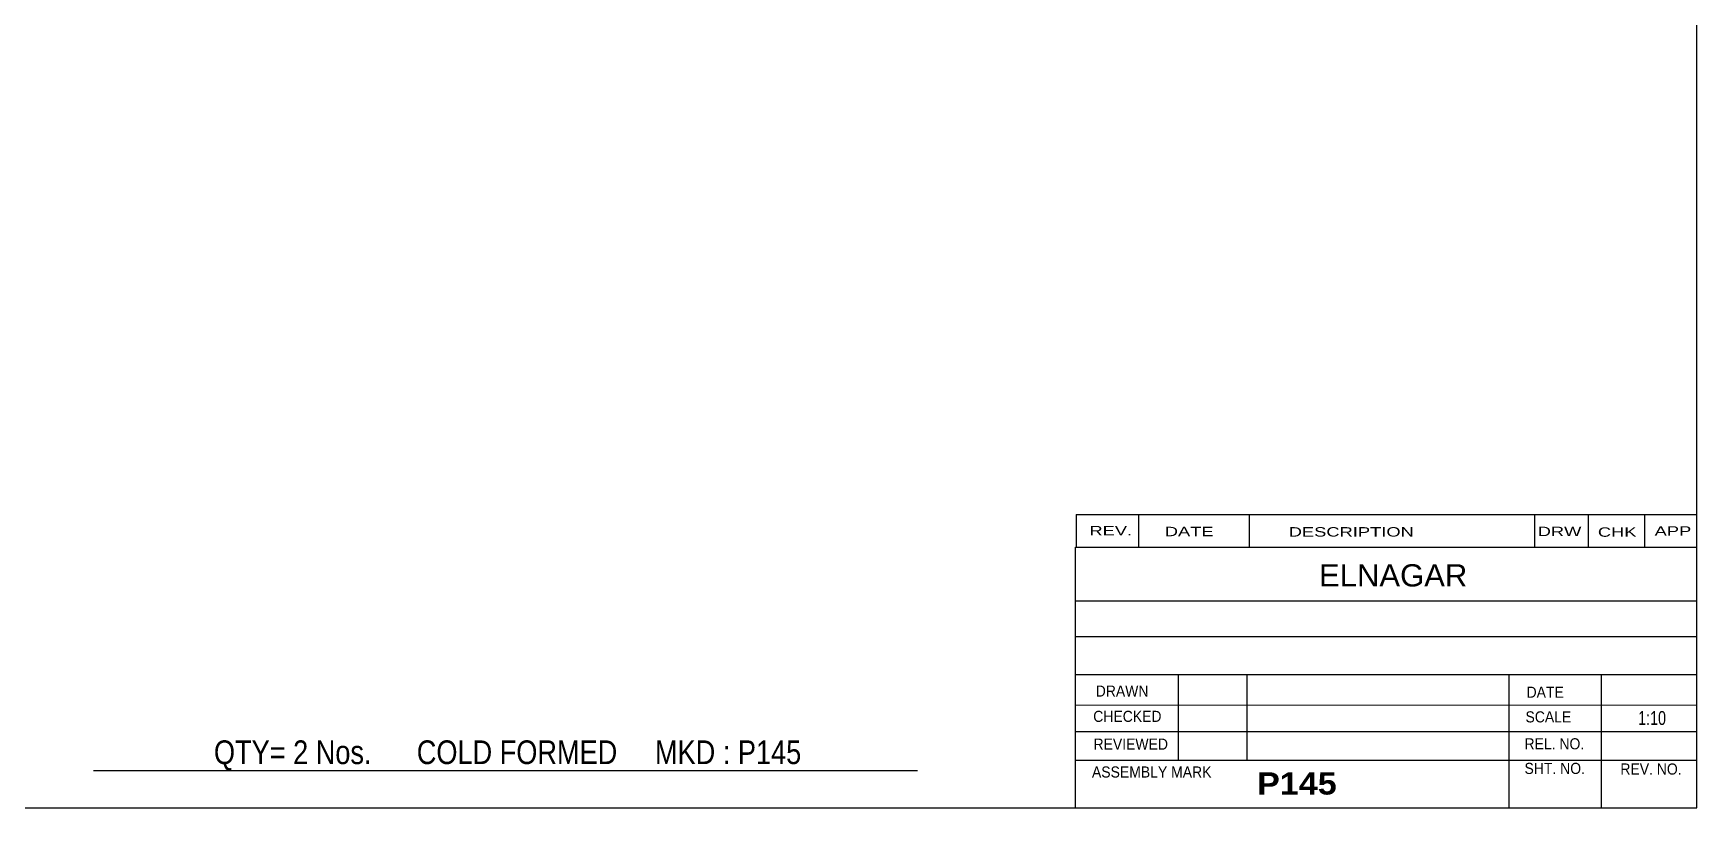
# Model space of a CAD drawing. Header units: millimetres. Extents: x -65 to 337, y -160 to 117.
# Drawn here: x 102.6 to 337.2, y -160.2 to -51 of the extents above; entities that cross this region are included whole.
import ezdxf

# ---------------------------------------------------------------- set-up
doc = ezdxf.new("R2010")
doc.units = ezdxf.units.MM
doc.styles.add('Arial', font='ARIAL.TTF', dxfattribs={"height": 0.2})
doc.styles.add('Arial Bold', font='ARIALBD.TTF', dxfattribs={"height": 0.2})
doc.styles.add('Arial Narrow', font='ARIALN.TTF', dxfattribs={"height": 0.2})

# ---------------------------------------------------------------- blocks, each defined once
blk = doc.blocks.new('Unknown-629086341-1765')
at = {"color": 5, "linetype": 'Continuous'}
for p, q in [((337.25, -160.25), (337.25, 116.75)), ((-62.75, -160.25), (337.25, -160.25))]:
    blk.add_line(p, q, dxfattribs=at)
blk = doc.blocks.new('CBS_NAME_BLOG-629086341-1822')
at = {"color": 7, "linetype": 'Continuous'}
for p, q in [((249.66, -123.5), (337.18, -123.5)), ((249.66, -160.21), (249.66, -123.5)), ((249.66, -131.04), (337.18, -131.04)), ((249.73, -136.09), (337.25, -136.09)), ((249.66, -141.46), (337.18, -141.46)), ((264.18, -153.57), (264.18, -141.47)), ((273.87, -153.54), (273.87, -141.47)), ((310.78, -160.21), (310.78, -141.48)), ((323.83, -160.21), (323.83, -141.47)), ((249.67, -145.76), (337.25, -145.74)), ((249.66, -149.51), (337.18, -149.51)), ((249.66, -153.55), (337.18, -153.55)), ((249.66, -160.25), (337.25, -160.25))]:
    blk.add_line(p, q, dxfattribs=at)
at = {"color": 3, "linetype": 'Continuous', "style": 'Arial'}
blk.add_text('ELNAGAR', height=3.133, dxfattribs=at).set_placement((283.98, -129.03))
at = {"color": 3, "linetype": 'Continuous'}
for s, height, style, width, p in [('DRAWN', 1.566, 'Arial', 0.9, (252.49, -144.57)), ('DATE', 1.566, 'Arial', 0.9, (313.25, -144.73)), ('CHECKED', 1.566, 'Arial', 0.9, (252.14, -148.14)), ('SCALE', 1.566, 'Arial', 0.9, (313.1, -148.21)), ('1:10', 1.957, 'Arial Narrow', 0.9, (328.99, -148.57)), ('REVIEWED', 1.566, 'Arial', 0.9, (252.18, -152.06)), ('REL. NO.', 1.566, 'Arial', 0.9, (312.96, -152.01)), ('ASSEMBLY MARK', 1.5663, 'Arial', 0.9, (251.96, -155.99)), ('SHT. NO.', 1.566, 'Arial', 0.9, (312.96, -155.48)), ('REV. NO.', 1.566, 'Arial', 0.9, (326.48, -155.57)), ('P145', 3.131, 'Arial Bold', 1.1, (275.24, -158.39))]:
    blk.add_text(s, height=height, dxfattribs=dict(at, style=style, width=width)).set_placement(p)
blk = doc.blocks.new('CBS_CALLOFF-629086341-1821')
at = {"color": 7, "linetype": 'Continuous'}
blk.add_line((111.13, -154.98), (227.36, -155), dxfattribs=at)
at = {"color": 3, "linetype": 'Continuous', "style": 'Arial Narrow'}
blk.add_text('QTY= 2 Nos.      COLD FORMED     MKD : P145', height=3.3405, dxfattribs=at).set_placement((128.13, -154.09))
blk = doc.blocks.new('CBS_REVISION-629086341-1823')
at = {"color": 7, "linetype": 'Continuous'}
for p, q in [((249.74, -118.87), (337.24, -118.87)), ((249.74, -118.87), (249.74, -123.5)), ((258.54, -118.87), (258.54, -123.5)), ((274.13, -118.87), (274.13, -123.44)), ((314.39, -118.87), (314.39, -123.5)), ((321.93, -118.87), (321.93, -123.5)), ((329.88, -118.87), (329.88, -123.5)), ((249.74, -123.5), (337.24, -123.5))]:
    blk.add_line(p, q, dxfattribs=at)
at = {"color": 7, "style": 'Arial Narrow', "width": 1.7}
for s, height, p in [('REV.', 1.326, (251.6, -121.82)), ('DATE', 1.326, (262.23, -121.94)), ('DESCRIPTION', 1.3257, (279.71, -121.99)), ('DRW', 1.326, (314.82, -121.93)), ('CHK', 1.326, (323.31, -122.02)), ('APP', 1.326, (331.31, -121.87))]:
    blk.add_text(s, height=height, dxfattribs=at).set_placement(p)

msp = doc.modelspace()

# ---------------------------------------------------------------- block references
for name in ['Unknown-629086341-1765', 'CBS_REVISION-629086341-1823', 'CBS_NAME_BLOG-629086341-1822', 'CBS_CALLOFF-629086341-1821']:
    msp.add_blockref(name, (0, 0))

doc.saveas('drawing.dxf')
